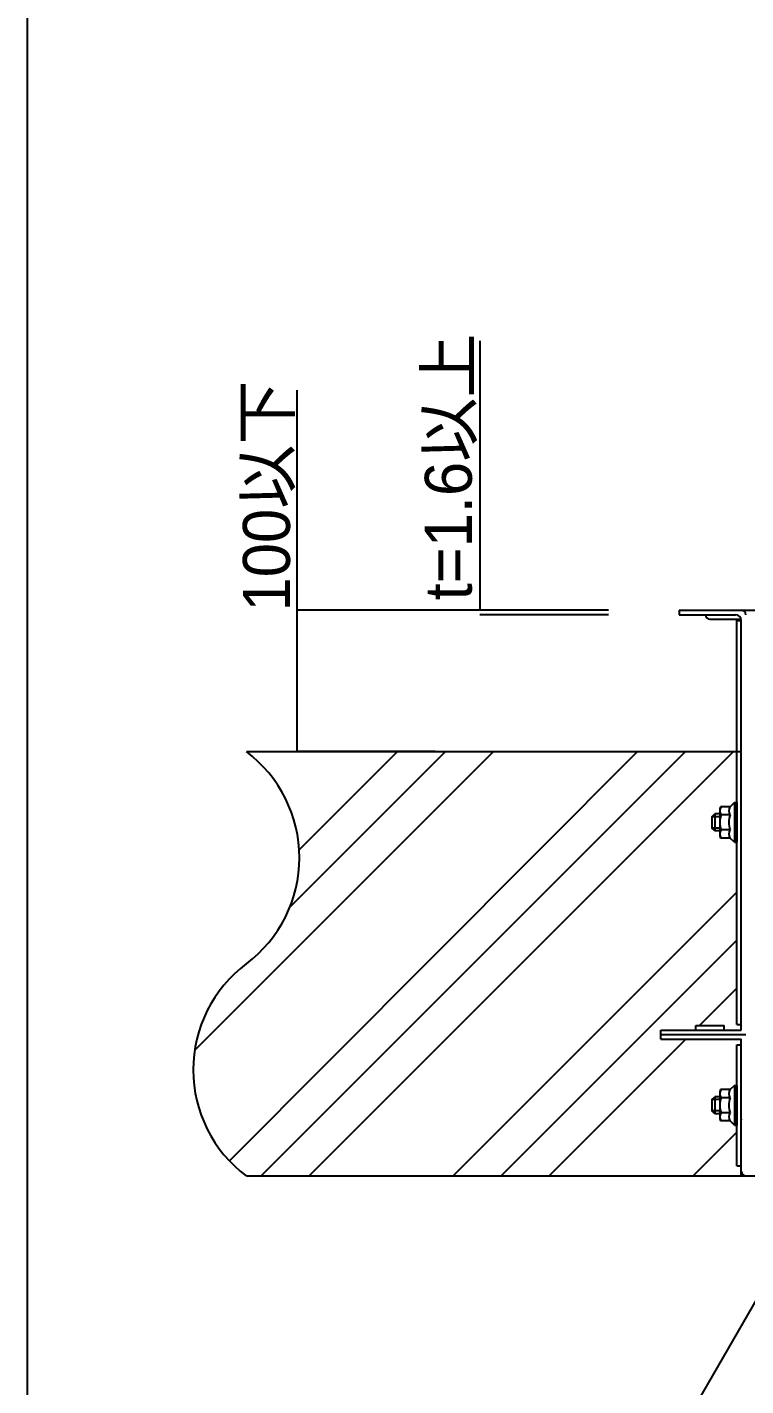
# Model space of a CAD drawing. Extents: x 443 to 1217, y -1921 to -677.
# Drawn here: x 442.7 to 470.2, y -904.7 to -852.8 of the extents above; entities that cross this region are included whole.
import ezdxf

# ---------------------------------------------------------------- set-up
doc = ezdxf.new("R2010")
doc.units = 0
doc.header["$MEASUREMENT"] = 0
doc.layers.get('0').update_dxf_attribs({"linetype": 'CONTINUOUS'})
for name, color, linetype in [('1', 7, 'CONTINUOUS'), ('10', 7, 'CONTINUOUS'), ('2', 2, 'CONTINUOUS'), ('25', 7, 'CONTINUOUS'), ('6', 7, 'CONTINUOUS')]:
    doc.layers.add(name, color=color, linetype=linetype)
doc.styles.get("Standard").update_dxf_attribs({"font": 'MS PGothic.ttf'})

msp = doc.modelspace()

# ---------------------------------------------------------------- linework, layer by layer
at = {"color": 7, "linetype": 'Continuous'}
msp.add_line((474.162, -895.211), (466.178, -909.039), dxfattribs=at)
at = {"layer": '1', "color": 3, "linetype": 'Continuous'}
msp.add_point((469.989, -894.561), dxfattribs=at)
at = {"layer": '10', "color": 7, "linetype": 'Continuous'}
for p, q in [((459.999, -875.08), (459.999, -864.771)), ((452.993, -875.08), (452.993, -866.668)), ((464.902, -875.08), (452.993, -875.08)), ((452.993, -880.491), (452.993, -875.08)), ((464.902, -875.08), (459.979, -875.08)), ((464.902, -875.253), (459.979, -875.253)), ((458.279, -880.491), (452.973, -880.491))]:
    msp.add_line(p, q, dxfattribs=at)
at = {"layer": '2', "color": 8, "linetype": 'Continuous'}
for p, q in [((460.503, -880.491), (449.078, -891.915)), ((466.012, -880.491), (450.408, -896.149)), ((467.849, -880.491), (451.617, -896.723)), ((458.667, -880.491), (452.714, -886.444)), ((453.072, -884.249), (456.83, -880.491)), ((469.685, -880.491), (453.453, -896.723)), ((458.963, -896.723), (469.816, -885.869)), ((460.799, -896.723), (469.816, -887.706)), ((462.635, -896.723), (467.873, -891.485)), ((468.145, -896.723), (469.816, -895.052))]:
    msp.add_line(p, q, dxfattribs=at)
at = {"layer": '2', "linetype": 'Continuous'}
for p, q in [((451.052, -880.491), (469.989, -880.491)), ((451.052, -896.723), (469.989, -896.723))]:
    msp.add_line(p, q, dxfattribs=at)
at = {"layer": '2', "color": 7, "linetype": 'Continuous'}
msp.add_line((468.392, -890.966), (469.816, -889.542), dxfattribs=at)
at = {"layer": '2', "linetype": 'Continuous'}
for centre, start, end in [((448.008, -884.549), 306.8699, 53.1301), ((454.095, -892.665), 126.8699, 233.1301)]:
    msp.add_arc(centre, 5.073, start, end, dxfattribs=at)
at = {"layer": '25', "color": 4}
msp.add_line((442.666, -677.268), (442.666, -1191.556), dxfattribs=at)
at = {"layer": '6', "linetype": 'Continuous'}
for p, q in [((467.609, -875.08), (467.609, -875.253)), ((467.609, -875.08), (473.643, -875.08)), ((467.609, -875.253), (469.773, -875.253)), ((468.788, -875.426), (469.989, -875.426)), ((469.816, -890.923), (469.816, -875.47)), ((469.816, -875.47), (469.989, -875.47)), ((469.989, -891.139), (469.989, -875.47)), ((469.73, -882.439), (469.557, -882.598)), ((469.73, -882.439), (469.73, -883.954)), ((469.73, -882.439), (469.816, -882.439)), ((469.816, -882.439), (469.816, -883.954)), ((468.864, -882.98), (468.972, -882.871)), ((468.864, -882.98), (468.864, -883.412)), ((469.167, -882.98), (468.864, -882.98)), ((469.167, -882.871), (468.972, -882.871)), ((468.972, -882.871), (468.972, -883.521)), ((469.199, -882.598), (469.167, -882.678)), ((469.167, -882.678), (469.167, -883.714)), ((469.557, -882.598), (469.199, -882.598)), ((469.557, -882.911), (469.216, -882.911)), ((469.167, -883.412), (468.864, -883.412)), ((468.972, -883.521), (468.864, -883.412)), ((469.167, -883.521), (468.972, -883.521)), ((469.557, -883.482), (469.216, -883.482)), ((469.167, -883.714), (469.199, -883.794)), ((469.557, -883.794), (469.199, -883.794)), ((469.73, -883.954), (469.557, -883.794)), ((469.73, -883.954), (469.816, -883.954)), ((466.916, -891.485), (466.916, -891.139)), ((466.916, -891.139), (469.989, -891.139)), ((466.916, -891.312), (470.163, -891.312)), ((468.247, -891.139), (468.247, -890.966)), ((468.247, -890.966), (469.329, -890.966)), ((469.329, -891.139), (469.329, -890.966)), ((469.816, -890.923), (469.989, -890.923)), ((466.916, -891.485), (469.989, -891.485)), ((469.816, -896.333), (469.816, -891.702)), ((469.816, -891.702), (469.989, -891.702)), ((469.989, -896.723), (469.989, -891.485)), ((469.73, -893.26), (469.557, -893.42)), ((469.73, -893.26), (469.73, -894.775)), ((469.73, -893.26), (469.816, -893.26)), ((469.816, -893.26), (469.816, -894.775)), ((468.864, -893.801), (468.972, -893.693)), ((468.864, -893.801), (468.864, -894.234)), ((469.167, -893.801), (468.864, -893.801)), ((469.167, -893.693), (468.972, -893.693)), ((468.972, -893.693), (468.972, -894.342)), ((469.199, -893.42), (469.167, -893.5)), ((469.167, -893.5), (469.167, -894.535)), ((469.557, -893.42), (469.199, -893.42)), ((469.557, -893.732), (469.216, -893.732)), ((469.167, -894.234), (468.864, -894.234)), ((468.972, -894.342), (468.864, -894.234)), ((469.167, -894.342), (468.972, -894.342)), ((469.557, -894.303), (469.216, -894.303)), ((469.167, -894.535), (469.199, -894.615)), ((469.557, -894.615), (469.199, -894.615)), ((469.73, -894.775), (469.557, -894.615)), ((469.73, -894.775), (469.816, -894.775)), ((469.816, -896.333), (469.989, -896.333)), ((469.989, -896.723), (472.478, -896.723))]:
    msp.add_line(p, q, dxfattribs=at)
for centre, radius, start, end in [((469.989, -875.253), 0.173, 0, 90), ((468.788, -875.253), 0.173, 180, 270), ((469.773, -875.47), 0.216, 0, 90), ((469.44, -882.754), 0.274, 145.1765, 214.8235), ((470.023, -883.196), 0.856, 160.529, 199.471), ((469.781, -882.754), 0.274, 145.1765, 214.8235), ((470.364, -883.196), 0.856, 160.529, 199.471), ((469.44, -883.638), 0.274, 145.1765, 214.8235), ((469.781, -883.638), 0.274, 145.1765, 214.8235), ((469.44, -893.576), 0.274, 145.1765, 214.8235), ((470.023, -894.018), 0.856, 160.529, 199.471), ((469.781, -893.576), 0.274, 145.1765, 214.8235), ((470.364, -894.018), 0.856, 160.529, 199.471), ((469.44, -894.459), 0.274, 145.1765, 214.8235), ((469.781, -894.459), 0.274, 145.1765, 214.8235), ((470.163, -896.55), 0.173, 180, 270)]:
    msp.add_arc(centre, radius, start, end, dxfattribs=at)

# ---------------------------------------------------------------- texts
at = {"layer": '10', "color": 7, "linetype": 'Continuous', "char_height": 1.8, "attachment_point": 5, "rotation": 90}
for s, insert in [('\\A1;t=1.6以上', (458.882, -869.599)), ('\\A1;100以下', (451.922, -870.71))]:
    msp.add_mtext(s, dxfattribs=dict(at, insert=insert))

doc.saveas('drawing.dxf')
